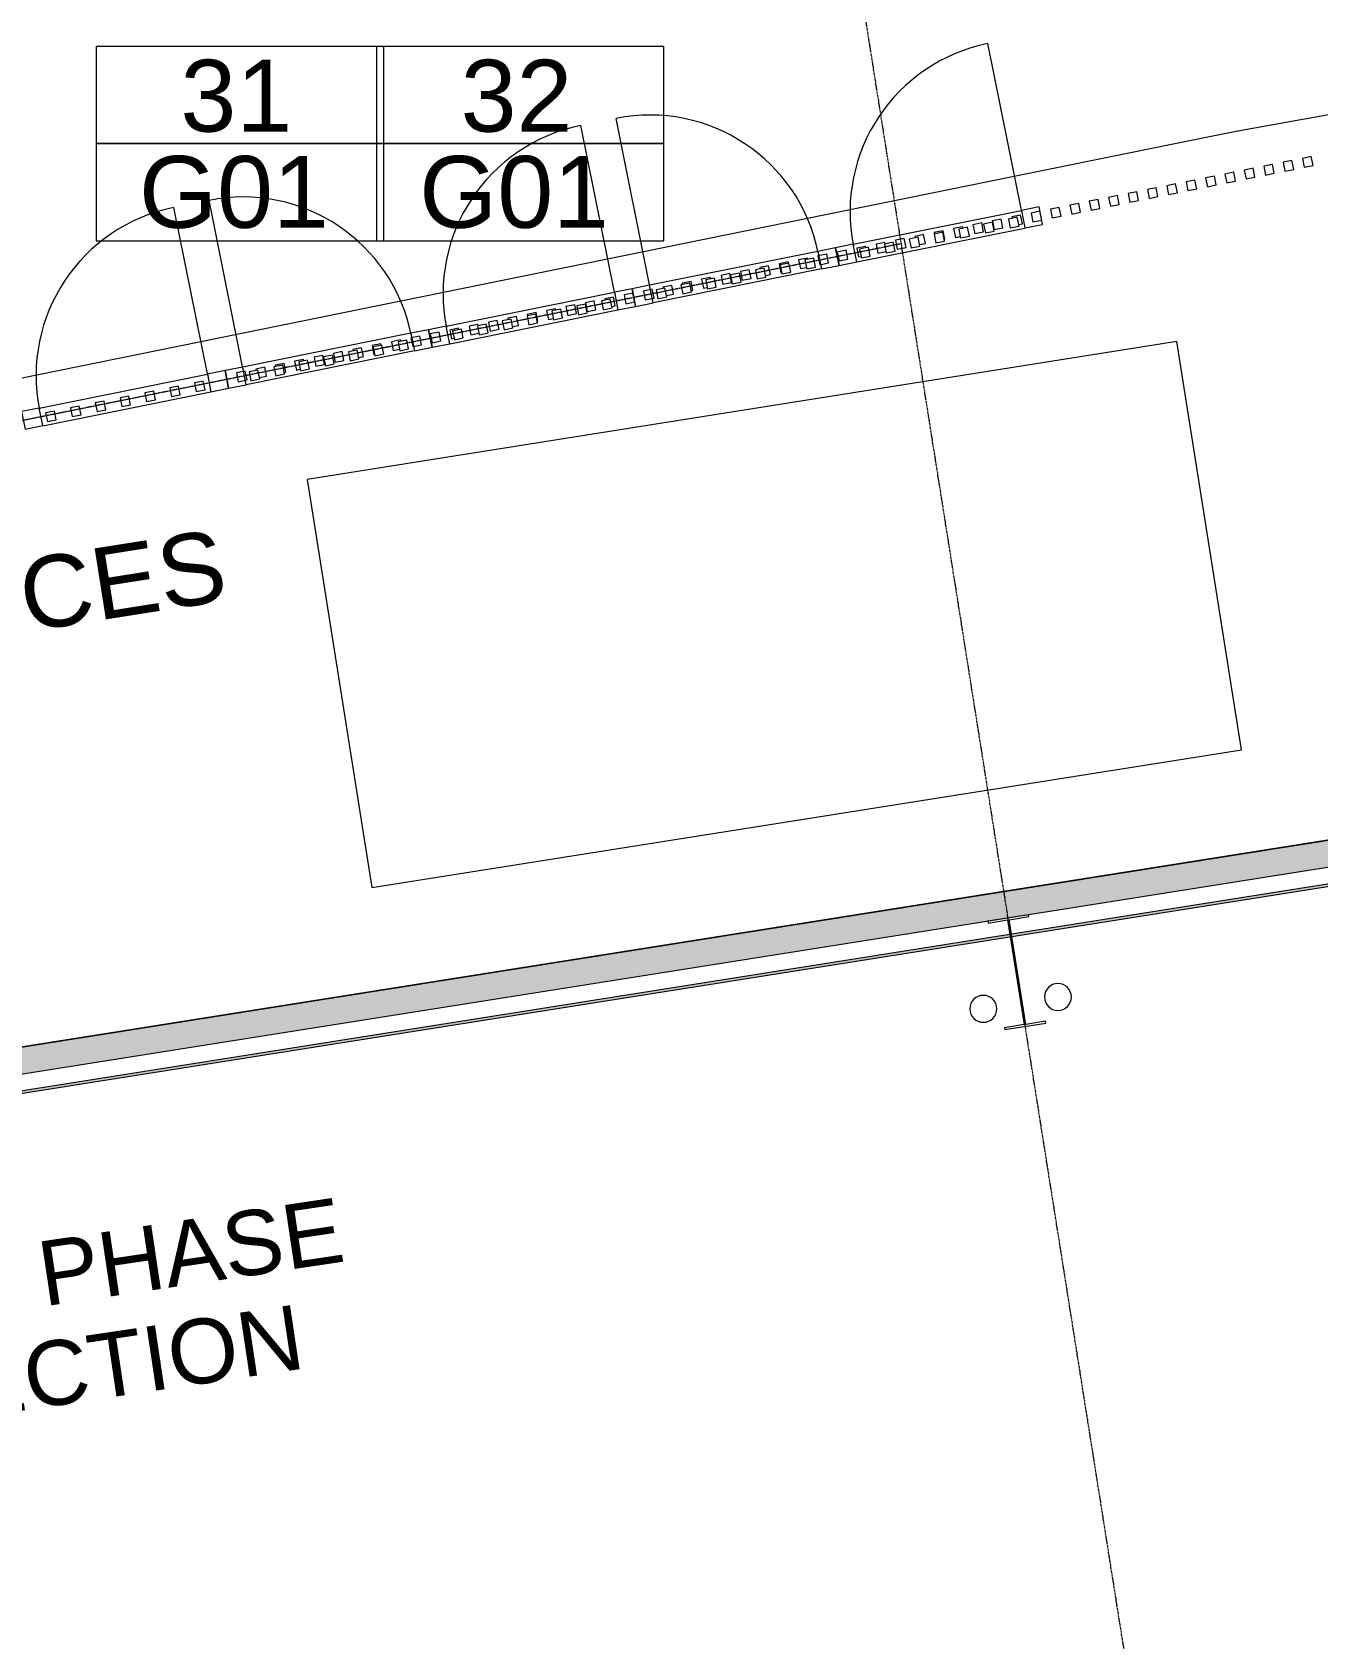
# Model space of a CAD drawing. Header units: millimetres. Extents: x -2612262 to -2065320, y 3717813 to 4283368.
# Drawn here: x -2269178 to -2262024, y 4044223 to 4053167 of the extents above; entities that cross this region are included whole.
import ezdxf

# ---------------------------------------------------------------- set-up
doc = ezdxf.new("R2010")
doc.units = ezdxf.units.MM
for name, pattern in [('Aligning Line', [3.2004, 1.6002, -1.6002]), ('Dash Tight', [1.2, 0.6, -0.6]), ('Grid Line', [21, 12, -3, 3, -3]), ('Overhead', [4, 2.5, -1.5])]:
    doc.linetypes.add(name, pattern=pattern)
for name, color, linetype, lineweight in [('A-DETL', 90, 'Continuous', 18), ('A-DOOR', 31, 'Continuous', 5), ('A-DOOR-IDEN', 31, 'Continuous', 5), ('A-FLOR', 192, 'Continuous', 5), ('A-FLOR-OVHD', 1, 'Overhead', 13), ('A-GENM', 13, 'Continuous', 5), ('A-GLAZ-CWMG', 51, 'Continuous', 5), ('A-WALL', 113, 'Continuous', 5), ('A-WALL-FNSH', 113, 'Continuous', 13), ('A-WALL-PATT', 111, 'Continuous', 13), ('G-ANNO-REFR', 1, 'Aligning Line', 5), ('G-ANNO-TEXT', 231, 'Continuous', 5), ('P-SANR-FIXT', 6, 'Continuous', 5), ('S-BEAM', 12, 'Continuous', 5), ('S-GRID', 1, 'Continuous', 5)]:
    doc.layers.add(name, color=color, linetype=linetype, lineweight=lineweight)
doc.styles.add('Arial_2', font='arial.ttf', dxfattribs={"height": 400})
doc.styles.add('Arial_4', font='arial.ttf', dxfattribs={"height": 360})
picture_1 = doc.add_image_def('image1.jpg', size_in_pixel=(6528, 5638))

# ---------------------------------------------------------------- blocks, each defined once
blk = doc.blocks.new('Rectangular Mullion - 50 x 50mm-1158589-GA - Part B')
at = {"layer": 'A-GLAZ-CWMG'}
for p, q in [((-25, 25), (25, 25)), ((-25, -25), (-25, 25)), ((25, 25), (25, -25)), ((25, -25), (-25, -25))]:
    blk.add_line(p, q, dxfattribs=at)
blk = doc.blocks.new('Rectangular Mullion - 50 x 50mm-V4-GA - Part B')
at = {"layer": 'A-GLAZ-CWMG'}
for p, q in [((-15, 25), (25, 25)), ((25, 25), (25, -25)), ((-25, -25), (-25, -16.9)), ((25, -25), (-25, -25))]:
    blk.add_line(p, q, dxfattribs=at)
blk = doc.blocks.new('Rectangular Mullion - 50 x 50mm-V5-GA - Part B')
at = {"layer": 'A-GLAZ-CWMG'}
for p, q in [((15.8, 25), (25, 25)), ((25, 25), (25, -25)), ((-25, -25), (-25, -16.9)), ((25, -25), (-25, -25))]:
    blk.add_line(p, q, dxfattribs=at)
blk = doc.blocks.new('Rectangular Mullion - 50 x 50mm-V6-GA - Part B')
at = {"layer": 'A-GLAZ-CWMG'}
for p, q in [((-25, 25), (-3.4, 25)), ((-25, -25), (-25, 25)), ((25, -25), (-25, -25)), ((25, -16.9), (25, -25))]:
    blk.add_line(p, q, dxfattribs=at)
blk = doc.blocks.new('Rectangular Mullion - 50 x 50mm-V7-GA - Part B')
at = {"layer": 'A-GLAZ-CWMG'}
for p, q in [((-1.7, 25), (25, 25)), ((25, 25), (25, -25)), ((-25, -25), (-25, -16.9)), ((25, -25), (-25, -25))]:
    blk.add_line(p, q, dxfattribs=at)
blk = doc.blocks.new('Rectangular Mullion - 50 x 50mm-V8-GA - Part B')
at = {"layer": 'A-GLAZ-CWMG'}
for p, q in [((-25, 25), (-20.9, 25)), ((-25, -25), (-25, 25)), ((25, -25), (-25, -25)), ((25, -16.9), (25, -25))]:
    blk.add_line(p, q, dxfattribs=at)
blk = doc.blocks.new('Rectangular Mullion - 50 x 50mm-V9-GA - Part B')
at = {"layer": 'A-GLAZ-CWMG'}
for p, q in [((-25, 25), (9.9, 25)), ((-25, -25), (-25, 25)), ((25, -25), (-25, -25)), ((25, -16.9), (25, -25))]:
    blk.add_line(p, q, dxfattribs=at)
blk = doc.blocks.new('Rectangular Mullion - 50 x 50mm-V10-GA - Part B')
at = {"layer": 'A-GLAZ-CWMG'}
for p, q in [((-25, 25), (-10.1, 25)), ((-25, -25), (-25, 25)), ((25, -25), (-25, -25)), ((25, -16.9), (25, -25))]:
    blk.add_line(p, q, dxfattribs=at)
blk = doc.blocks.new('Rectangular Mullion - 50 x 50mm-V11-GA - Part B')
at = {"layer": 'A-GLAZ-CWMG'}
for p, q in [((-25, 25), (20.8, 25)), ((-25, -25), (-25, 25)), ((25, -25), (-25, -25)), ((25, -16.9), (25, -25))]:
    blk.add_line(p, q, dxfattribs=at)
blk = doc.blocks.new('Rectangular Mullion - 50 x 50mm-V12-GA - Part B')
at = {"layer": 'A-GLAZ-CWMG'}
for p, q in [((-8.4, 25), (25, 25)), ((25, 25), (25, -25)), ((-25, -25), (-25, -16.9)), ((25, -25), (-25, -25))]:
    blk.add_line(p, q, dxfattribs=at)
blk = doc.blocks.new('Rectangular Mullion - 50 x 50mm-V13-GA - Part B')
at = {"layer": 'A-GLAZ-CWMG'}
for p, q in [((22.4, 25), (25, 25)), ((25, 25), (25, -25)), ((-25, -25), (-25, -16.9)), ((25, -25), (-25, -25))]:
    blk.add_line(p, q, dxfattribs=at)
blk = doc.blocks.new('Rectangular Mullion - 50 x 50mm-V14-GA - Part B')
at = {"layer": 'A-GLAZ-CWMG'}
for p, q in [((-25, 25), (3.2, 25)), ((-25, -25), (-25, 25)), ((25, -25), (-25, -25)), ((25, -16.9), (25, -25))]:
    blk.add_line(p, q, dxfattribs=at)
blk = doc.blocks.new('Rectangular Mullion - 50 x 50mm-V15-GA - Part B')
at = {"layer": 'A-GLAZ-CWMG'}
for p, q in [((4.9, 25), (25, 25)), ((25, 25), (25, -25)), ((-25, -25), (-25, -16.9)), ((25, -25), (-25, -25))]:
    blk.add_line(p, q, dxfattribs=at)
blk = doc.blocks.new('Rectangular Mullion - 50 x 50mm-V16-GA - Part B')
at = {"layer": 'A-GLAZ-CWMG'}
for p, q in [((-15.1, 25), (25, 25)), ((25, 25), (25, -25)), ((-25, -25), (-25, -16.9)), ((25, -25), (-25, -25))]:
    blk.add_line(p, q, dxfattribs=at)
blk = doc.blocks.new('Rectangular Mullion - 50 x 50mm-V17-GA - Part B')
at = {"layer": 'A-GLAZ-CWMG'}
for p, q in [((15.7, 25), (25, 25)), ((25, 25), (25, -25)), ((-25, -25), (-25, -16.9)), ((25, -25), (-25, -25))]:
    blk.add_line(p, q, dxfattribs=at)
blk = doc.blocks.new('Rectangular Mullion - 50 x 50mm-V18-GA - Part B')
at = {"layer": 'A-GLAZ-CWMG'}
for p, q in [((-25, 25), (-3.5, 25)), ((-25, -25), (-25, 25)), ((25, -25), (-25, -25)), ((25, -16.9), (25, -25))]:
    blk.add_line(p, q, dxfattribs=at)
blk = doc.blocks.new('Rectangular Mullion - 50 x 50mm-V19-GA - Part B')
at = {"layer": 'A-GLAZ-CWMG'}
for p, q in [((-1.8, 25), (25, 25)), ((25, 25), (25, -25)), ((-25, -25), (-25, -16.9)), ((25, -25), (-25, -25))]:
    blk.add_line(p, q, dxfattribs=at)
blk = doc.blocks.new('Rectangular Mullion - 50 x 50mm-V20-GA - Part B')
at = {"layer": 'A-GLAZ-CWMG'}
for p, q in [((-25, 25), (-21, 25)), ((-25, -25), (-25, 25)), ((25, -25), (-25, -25)), ((25, -16.9), (25, -25))]:
    blk.add_line(p, q, dxfattribs=at)
blk = doc.blocks.new('Rectangular Mullion - 50 x 50mm-V21-GA - Part B')
at = {"layer": 'A-GLAZ-CWMG'}
for p, q in [((-25, 25), (9.8, 25)), ((-25, -25), (-25, 25)), ((25, -25), (-25, -25)), ((25, -16.9), (25, -25))]:
    blk.add_line(p, q, dxfattribs=at)
blk = doc.blocks.new('Rectangular Mullion - 50 x 50mm-V22-GA - Part B')
at = {"layer": 'A-GLAZ-CWMG'}
for p, q in [((-25, 25), (-10.2, 25)), ((-25, -25), (-25, 25)), ((25, -25), (-25, -25)), ((25, -16.9), (25, -25))]:
    blk.add_line(p, q, dxfattribs=at)
blk = doc.blocks.new('Rectangular Mullion - 50 x 50mm-V23-GA - Part B')
at = {"layer": 'A-GLAZ-CWMG'}
for p, q in [((-25, 25), (20.6, 25)), ((-25, -25), (-25, 25)), ((25, -25), (-25, -25)), ((25, -16.9), (25, -25))]:
    blk.add_line(p, q, dxfattribs=at)
blk = doc.blocks.new('Rectangular Mullion - 50 x 50mm-V24-GA - Part B')
at = {"layer": 'A-GLAZ-CWMG'}
for p, q in [((-8.5, 25), (25, 25)), ((25, 25), (25, -25)), ((-25, -25), (-25, -16.9)), ((25, -25), (-25, -25))]:
    blk.add_line(p, q, dxfattribs=at)
blk = doc.blocks.new('Rectangular Mullion - 50 x 50mm-V25-GA - Part B')
at = {"layer": 'A-GLAZ-CWMG'}
for p, q in [((22.3, 25), (25, 25)), ((25, 25), (25, -25)), ((-25, -25), (-25, -16.9)), ((25, -25), (-25, -25))]:
    blk.add_line(p, q, dxfattribs=at)
blk = doc.blocks.new('Rectangular Mullion - 50 x 50mm-V26-GA - Part B')
at = {"layer": 'A-GLAZ-CWMG'}
for p, q in [((-25, 25), (3.1, 25)), ((-25, -25), (-25, 25)), ((25, -25), (-25, -25)), ((25, -16.9), (25, -25))]:
    blk.add_line(p, q, dxfattribs=at)
blk = doc.blocks.new('Rectangular Mullion - 50 x 50mm-V27-GA - Part B')
at = {"layer": 'A-GLAZ-CWMG'}
for p, q in [((4.8, 25), (25, 25)), ((25, 25), (25, -25)), ((-25, -25), (-25, -16.9)), ((25, -25), (-25, -25))]:
    blk.add_line(p, q, dxfattribs=at)
blk = doc.blocks.new('Mechanical - Condensers - Mechanical - Condensers-1249279-GA - Part B')
at = {"layer": 'A-GENM', "lineweight": 13}
for p, q in [((-2262808.2, 4051443.7), (-2267647.9, 4050677.1)), ((-2262448.4, 4049172), (-2262808.2, 4051443.7)), ((-2267647.9, 4050677.1), (-2267288.1, 4048405.5)), ((-2267288.1, 4048405.5), (-2262448.4, 4049172))]:
    blk.add_line(p, q, dxfattribs=at)
blk = doc.blocks.new('Structural Framing 23 - Structural Framing 1-1264781-GA - Part B')
at = {"layer": 'S-BEAM', "lineweight": 13}
for p, q in [((-2263633.6, 4048253.5), (-2263860.8, 4048217.5)), ((-2263740.7, 4048226.4), (-2263632.1, 4048243.6)), ((-2263632.1, 4048243.6), (-2263633.6, 4048253.5)), ((-2263860.8, 4048217.5), (-2263859.3, 4048207.7)), ((-2263859.3, 4048207.7), (-2263750.6, 4048224.9)), ((-2263750.6, 4048224.9), (-2263658.3, 4047642.1)), ((-2263648.4, 4047643.7), (-2263740.7, 4048226.4)), ((-2263658.3, 4047642.1), (-2263767, 4047624.9)), ((-2263767, 4047624.9), (-2263765.4, 4047615.1)), ((-2263765.4, 4047615.1), (-2263538.2, 4047651)), ((-2263539.8, 4047660.9), (-2263648.4, 4047643.7)), ((-2263538.2, 4047651), (-2263539.8, 4047660.9))]:
    blk.add_line(p, q, dxfattribs=at)
blk = doc.blocks.new('Downpipe - Straight - 01 - 150D-1493271-GA - Part B')
at = {"layer": 'P-SANR-FIXT'}
for start, end in [(0, 180), (360, 180), (180, 0), (180, 360)]:
    blk.add_arc((-39.8, 100), 75, start, end, dxfattribs=at)
blk = doc.blocks.new('Curtain_Wall_Batten_Door - Louvre Single Door-2549650-GA - Part B')
at = {"layer": 'A-DOOR'}
for p, q in [((477.5, 41.9), (477.5, 996.9)), ((-397.5, 16.9), (-447.5, 16.9)), ((-447.5, 16.9), (-447.5, -33.1)), ((-397.5, -33.1), (-397.5, 16.9)), ((-256.6, 16.9), (-306.6, 16.9)), ((-306.6, 16.9), (-306.6, -33.1)), ((-256.6, -33.1), (-256.6, 16.9)), ((-115.8, 16.9), (-165.8, 16.9)), ((-165.8, 16.9), (-165.8, -33.1)), ((-115.8, -33.1), (-115.8, 16.9)), ((25, 16.9), (-25, 16.9)), ((-25, 16.9), (-25, -33.1)), ((25, -33.1), (25, 16.9)), ((165.8, 16.9), (115.8, 16.9)), ((115.8, 16.9), (115.8, -33.1)), ((165.8, -33.1), (165.8, 16.9)), ((306.6, 16.9), (256.6, 16.9)), ((256.6, 16.9), (256.6, -33.1)), ((306.6, -33.1), (306.6, 16.9)), ((447.5, 16.9), (397.5, 16.9)), ((397.5, 16.9), (397.5, -33.1)), ((447.5, -33.1), (447.5, 16.9)), ((-447.5, -33.1), (-397.5, -33.1)), ((-306.6, -33.1), (-256.6, -33.1)), ((-165.8, -33.1), (-115.8, -33.1)), ((-25, -33.1), (25, -33.1)), ((115.8, -33.1), (165.8, -33.1)), ((256.6, -33.1), (306.6, -33.1)), ((397.5, -33.1), (447.5, -33.1))]:
    blk.add_line(p, q, dxfattribs=at)
blk.add_arc((477.5, 41.9), 954.9, 90, 180, dxfattribs=at)
blk = doc.blocks.new('Rectangular Mullion - 100 x 100mm-2549649-GA - Part B')
at = {"layer": 'A-GLAZ-CWMG'}
for p, q in [((-2269138.6, 4051074.1), (-2268202.4, 4051262.6)), ((-2269118.8, 4050976.1), (-2268182.7, 4051164.6))]:
    blk.add_line(p, q, dxfattribs=at)
blk = doc.blocks.new('Rectangular Mullion - 100 x 100mm-1765060-GA - Part B')
at = {"layer": 'A-GLAZ-CWMG'}
for p, q in [((-100, 50), (0, 50)), ((-100, -50), (-100, 50)), ((0, 50), (0, -50)), ((0, -50), (-100, -50))]:
    blk.add_line(p, q, dxfattribs=at)
blk = doc.blocks.new('Rectangular Mullion - 100 x 100mm-1765061-GA - Part B')
at = {"layer": 'A-GLAZ-CWMG'}
for p, q in [((0, 50), (-100, 50)), ((-100, 50), (-100, -50)), ((0, -50), (0, 50)), ((-100, -50), (0, -50))]:
    blk.add_line(p, q, dxfattribs=at)
blk = doc.blocks.new('Curtain_Wall_Batten_Door - Louvre Single Door-2271096-GA - Part B')
at = {"layer": 'A-DOOR'}
for p, q in [((-397.5, 33.1), (-447.5, 33.1)), ((-447.5, 33.1), (-447.5, -16.9)), ((-397.5, -16.9), (-397.5, 33.1)), ((-256.6, 33.1), (-306.6, 33.1)), ((-306.6, 33.1), (-306.6, -16.9)), ((-256.6, -16.9), (-256.6, 33.1)), ((-115.8, 33.1), (-165.8, 33.1)), ((-165.8, 33.1), (-165.8, -16.9)), ((-115.8, -16.9), (-115.8, 33.1)), ((25, 33.1), (-25, 33.1)), ((-25, 33.1), (-25, -16.9)), ((25, -16.9), (25, 33.1)), ((165.8, 33.1), (115.8, 33.1)), ((115.8, 33.1), (115.8, -16.9)), ((165.8, -16.9), (165.8, 33.1)), ((306.6, 33.1), (256.6, 33.1)), ((256.6, 33.1), (256.6, -16.9)), ((306.6, -16.9), (306.6, 33.1)), ((447.5, 33.1), (397.5, 33.1)), ((397.5, 33.1), (397.5, -16.9)), ((447.5, -16.9), (447.5, 33.1)), ((-447.5, -16.9), (-397.5, -16.9)), ((-306.6, -16.9), (-256.6, -16.9)), ((-165.8, -16.9), (-115.8, -16.9)), ((-25, -16.9), (25, -16.9)), ((115.8, -16.9), (165.8, -16.9)), ((256.6, -16.9), (306.6, -16.9)), ((397.5, -16.9), (447.5, -16.9)), ((477.5, -41.9), (477.5, -996.9))]:
    blk.add_line(p, q, dxfattribs=at)
blk.add_arc((477.5, -41.9), 954.9, 180, 270, dxfattribs=at)
blk = doc.blocks.new('Rectangular Mullion - 100 x 100mm-2271095-GA - Part B')
at = {"layer": 'A-GLAZ-CWMG'}
for p, q in [((-2269334.6, 4051034.7), (-2270270.8, 4050846.2)), ((-2269314.9, 4050936.6), (-2270251, 4050748.2))]:
    blk.add_line(p, q, dxfattribs=at)
blk = doc.blocks.new('Rectangular Mullion - 100 x 100mm-1677029-GA - Part B')
at = {"layer": 'A-GLAZ-CWMG'}
for p, q in [((-100, 50), (0, 50)), ((-100, -50), (-100, 50)), ((0, 50), (0, -50)), ((0, -50), (-100, -50))]:
    blk.add_line(p, q, dxfattribs=at)
blk = doc.blocks.new('Rectangular Mullion - 100 x 100mm-1677030-GA - Part B')
at = {"layer": 'A-GLAZ-CWMG'}
for p, q in [((0, 50), (-100, 50)), ((-100, 50), (-100, -50)), ((0, -50), (0, 50)), ((-100, -50), (0, -50))]:
    blk.add_line(p, q, dxfattribs=at)
blk = doc.blocks.new('AA_DOOR_MARK _ TYPE MARK_HA2 - Mark _ Type Mark-1751130-GA - Part B')
at = {"layer": 'A-DOOR-IDEN'}
for p, q in [((4, 2.7), (-4, 2.7)), ((-4, 2.7), (-4, 0)), ((4, 0), (4, 2.7)), ((4, 0), (-4, 0)), ((4, -2.7), (4, 0)), ((-4, 0), (4, 0)), ((-4, 0), (-4, -2.7)), ((-4, -2.7), (4, -2.7))]:
    blk.add_line(p, q, dxfattribs=at)

msp = doc.modelspace()

# ---------------------------------------------------------------- hatches: boundary and pattern name
at = {"layer": 'A-WALL-PATT', "lineweight": 5}
h = msp.add_hatch(dxfattribs=at)
h.set_pattern_fill('FP_2', color=256, style=0, pattern_type=2)
h.set_pattern_definition([(50, (0, 0), (1457.47236, -127.5124), [152.4, -1676.4]), (355, (0, 0), (-281.9423, 1528.4541), [121.92, -1341.12]), (100.451, (121.5, -10.6), (1175.54118, 1400.9327), [129.52, -1424.721]), (46.184, (0, 406.4), (2168.6325, -336.3419), [228.6, -2514.6]), (96.636, (180.7, 378.4), (1899.2207, 1979.4208), [194.28, -2137.081]), (351.184, (0, 406.4), (1899.2401, 1979.4025), [182.88, -2011.68]), (21, (203.2, 304.8), (1212.9148, -818.1215), [152.4, -1676.4]), (326, (203.2, 304.8), (494.41695, 1473.50445), [121.92, -1341.12]), (71.451, (304.3, 236.6), (1707.33713, 655.36968), [129.52, -1424.721]), (37.5, (0, 0), (24.709387, 676.44024), [67.056, -1257.808, 67.056, -1294.384, -1346.2]), (37.5, (0, 0), (24.709387, 676.44024), [-2686.304, 67.056, -1279.144]), (7.5, (0, 0), (534.55775, 801.44425), [67.056, -709.168, 67.056, -1227.328, -513.08]), (7.5, (0, 0), (534.55775, 801.44425), [-2070.608, 67.056, -446.024]), (327.5, (-453.14, 0), (1084.727506, -45.831226), [67.056, -440.944, 67.056, -1517.904, -2103.12]), (327.5, (-453.14, 0), (1084.727506, -45.831226), [-2092.96, 67.056, -2036.064]), (317.5, (-656.3, 0), (1185.03465, 203.41354), [67.056, -593.344, 67.056, -985.52, -1493.52]), (317.5, (-656.3, 0), (1185.03465, 203.41354), [-1712.976, 67.056, -1426.464])])
h.paths.add_polyline_path([(-2326119.7, 4038356.3), (-2314553.9, 4040188.2), (-2314577.3, 4040336.4), (-2326143.2, 4038504.5)])
h.paths.add_polyline_path([(-2309615.4, 4040970.4), (-2308247.8, 4041187.1), (-2308271.3, 4041335.2), (-2309638.9, 4041118.6)])
h.paths.add_polyline_path([(-2306404.8, 4041479), (-2286532.5, 4044626.5), (-2286556, 4044774.7), (-2306428.3, 4041627.1), (-2306418.7, 4041566.9)])
h.paths.add_polyline_path([(-2284689.5, 4044918.5), (-2282506.7, 4045264.2), (-2282530.2, 4045412.4), (-2284713, 4045066.6), (-2284703.4, 4045006.4)])
h.paths.add_polyline_path([(-2277568.3, 4046046.4), (-2251907.2, 4050110.9), (-2251930.6, 4050259), (-2277591.8, 4046194.6)])
h.paths.add_polyline_path([(-2250064.2, 4050402.8), (-2242531.4, 4051595.9), (-2242554.9, 4051744.1), (-2250087.6, 4050550.9), (-2250078.1, 4050490.7)])
h = msp.add_hatch(dxfattribs=at)
h.set_pattern_fill('FP_1', color=256, style=0, pattern_type=2)
h.set_pattern_definition([(0, (0, 0), (812.8, 203.2), [67.056, -542.544, 67.056, -542.544, -3251.2]), (0, (0, 0), (812.8, 203.2), [-1219.2, 67.056, -1152.144, 67.056, -542.544, -1422.4]), (0, (0, 0), (812.8, 203.2), [-3048, 67.056, -339.344, 67.056, -948.944]), (120, (304.8, 101.6), (-582.376362, 602.305448), [67.056, -542.544, 67.056, -542.544, -3251.2]), (120, (304.8, 101.6), (-582.376362, 602.305448), [-1219.2, 67.056, -1152.144, 67.056, -542.544, -1422.4]), (120, (304.8, 101.6), (-582.376362, 602.305448), [-3048, 67.056, -339.344, 67.056, -948.944]), (240, (406.4, 508), (-230.423638, -805.505448), [67.056, -542.544, 67.056, -542.544, -3251.2]), (240, (406.4, 508), (-230.423638, -805.505448), [-1219.2, 67.056, -1152.144, 67.056, -542.544, -1422.4]), (240, (406.4, 508), (-230.423638, -805.505448), [-3048, 67.056, -339.344, 67.056, -948.944])])
h.paths.add_polyline_path([(-2325955.3, 4038277.1), (-2314537.6, 4040085.5), (-2314539.5, 4040097.4), (-2325957.1, 4038288.9)])
h.paths.add_polyline_path([(-2309599.2, 4040867.7), (-2308231.6, 4041084.3), (-2308233.4, 4041096.2), (-2309601, 4040879.6), (-2309599.3, 4040868.3)])
h.paths.add_polyline_path([(-2306388.5, 4041376.3), (-2286516.3, 4044523.8), (-2286518.2, 4044535.7), (-2306390.4, 4041388.1), (-2306388.6, 4041376.8)])
h.paths.add_polyline_path([(-2284673.2, 4044815.7), (-2282490.5, 4045161.5), (-2282492.3, 4045173.3), (-2284675.1, 4044827.6), (-2284673.3, 4044816.3)])
h.paths.add_polyline_path([(-2277552, 4045943.7), (-2251890.9, 4050008.2), (-2251892.8, 4050020), (-2255828.2, 4049396.7), (-2277553.9, 4045955.5), (-2277552.1, 4045944.2)])
h.paths.add_polyline_path([(-2250047.9, 4050300.1), (-2242515.1, 4051493.2), (-2242517, 4051505), (-2250049.8, 4050311.9), (-2250048, 4050300.6)])

# ---------------------------------------------------------------- linework, layer by layer
at = {"layer": 'A-DETL', "linetype": 'Dash Tight', "lineweight": 5}
msp.add_line((-2264338.9, 4051989.4), (-2277783.9, 4049282.7), dxfattribs=at)
at = {"layer": 'A-FLOR'}
for p, q in [((-2262838.7, 4052541.7), (-2294595.3, 4046080.7)), ((-2263741.4, 4048388.3), (-2253399.9, 4050027.1))]:
    msp.add_line(p, q, dxfattribs=at)
msp.add_arc((-2256857.7, 4023143.9), 30000, 90, 101.5, dxfattribs=at)
at = {"layer": 'A-FLOR-OVHD'}
msp.add_line((-2325995, 4038527.9), (-2236242.9, 4052743.8), dxfattribs=at)
msp.add_line((-2325995, 4038527.9), (-2236242.9, 4052743.8), dxfattribs=at)
at = {"layer": 'A-WALL', "color": 250, "lineweight": 13}
for p, q in [((-2251930.6, 4050259), (-2277591.8, 4046194.6)), ((-2251907.2, 4050110.9), (-2277568.3, 4046046.4))]:
    msp.add_line(p, q, dxfattribs=at)
at = {"layer": 'A-WALL'}
msp.add_line((-2251892.8, 4050020), (-2277553.9, 4045955.5), dxfattribs=at)
at = {"layer": 'A-WALL-FNSH', "color": 7, "lineweight": 5}
msp.add_line((-2277552, 4045943.7), (-2251890.9, 4050008.2), dxfattribs=at)
at = {"layer": 'S-GRID', "linetype": 'Grid Line'}
for p, q in [((-2256267.6, 4001012.8), (-2265808, 4061246)), ((-2325985, 4038529.5), (-2226640.2, 4054264.8))]:
    msp.add_line(p, q, dxfattribs=at)

# ---------------------------------------------------------------- block references
at = {"layer": 'A-DOOR'}
for name, p, rotation in [('Curtain_Wall_Batten_Door - Louvre Single Door-2549650-GA - Part B', (-2264131.7, 4052031.1), 11.38227921689218), ('Curtain_Wall_Batten_Door - Louvre Single Door-2271096-GA - Part B', (-2265263.9, 4051803.2), 191.3822792168766), ('Curtain_Wall_Batten_Door - Louvre Single Door-2549650-GA - Part B', (-2266396.2, 4051575.2), 11.38227921685921), ('Curtain_Wall_Batten_Door - Louvre Single Door-2271096-GA - Part B', (-2267528.4, 4051347.3), 191.3822792168436), ('Curtain_Wall_Batten_Door - Louvre Single Door-2549650-GA - Part B', (-2268660.6, 4051119.4), 11.38227921687355)]:
    msp.add_blockref(name, p, dxfattribs=dict(at, rotation=rotation))
at = {"layer": 'A-DOOR-IDEN', "xscale": 199.9999999999999, "yscale": 199.9999999999999, "zscale": 199.9999999999999}
for p in [(-2268021.7, 4052545.8), (-2266462.5, 4052545.8)]:
    msp.add_blockref('AA_DOOR_MARK _ TYPE MARK_HA2 - Mark _ Type Mark-1751130-GA - Part B', p, dxfattribs=at)
at = {"layer": 'A-GENM'}
msp.add_blockref('Mechanical - Condensers - Mechanical - Condensers-1249279-GA - Part B', (0, 0), dxfattribs=at)
at = {"layer": 'A-GLAZ-CWMG', "extrusion": (0, 0, -1)}
for name, p, rotation in [('Rectangular Mullion - 50 x 50mm-1158589-GA - Part B', (2262188, 4052422.4), 168.617720783135), ('Rectangular Mullion - 50 x 50mm-1158589-GA - Part B', (2262080.2, 4052444.1), 168.617720783135), ('Rectangular Mullion - 50 x 50mm-1158589-GA - Part B', (2262619.3, 4052335.5), 168.617720783135), ('Rectangular Mullion - 50 x 50mm-1158589-GA - Part B', (2262511.5, 4052357.3), 168.617720783135), ('Rectangular Mullion - 50 x 50mm-1158589-GA - Part B', (2262403.7, 4052379), 168.617720783135), ('Rectangular Mullion - 50 x 50mm-1158589-GA - Part B', (2262295.8, 4052400.7), 168.617720783135), ('Rectangular Mullion - 50 x 50mm-1158589-GA - Part B', (2263050.7, 4052248.7), 168.617720783135), ('Rectangular Mullion - 50 x 50mm-1158589-GA - Part B', (2262942.9, 4052270.4), 168.617720783135), ('Rectangular Mullion - 50 x 50mm-1158589-GA - Part B', (2262835, 4052292.1), 168.617720783135), ('Rectangular Mullion - 50 x 50mm-1158589-GA - Part B', (2262727.2, 4052313.8), 168.617720783135), ('Rectangular Mullion - 50 x 50mm-1158589-GA - Part B', (2263482, 4052161.9), 168.617720783135), ('Rectangular Mullion - 50 x 50mm-1158589-GA - Part B', (2263374.2, 4052183.6), 168.617720783135), ('Rectangular Mullion - 50 x 50mm-1158589-GA - Part B', (2263266.4, 4052205.3), 168.617720783135), ('Rectangular Mullion - 50 x 50mm-1158589-GA - Part B', (2263158.5, 4052227), 168.617720783135), ('Rectangular Mullion - 50 x 50mm-1158589-GA - Part B', (2263913.4, 4052075), 168.617720783135), ('Rectangular Mullion - 50 x 50mm-1158589-GA - Part B', (2263805.5, 4052096.7), 168.617720783135), ('Rectangular Mullion - 50 x 50mm-V27-GA - Part B', (2263697.7, 4052118.5), 168.617720783135), ('Rectangular Mullion - 50 x 50mm-1158589-GA - Part B', (2263589.9, 4052140.2), 168.617720783135), ('Rectangular Mullion - 50 x 50mm-1158589-GA - Part B', (2264344.7, 4051988.2), 168.617720783135), ('Rectangular Mullion - 50 x 50mm-V24-GA - Part B', (2264236.9, 4052009.9), 168.617720783135), ('Rectangular Mullion - 50 x 50mm-V25-GA - Part B', (2264129.1, 4052031.6), 168.617720783135), ('Rectangular Mullion - 50 x 50mm-V26-GA - Part B', (2264021.2, 4052053.3), 168.617720783135), ('Rectangular Mullion - 50 x 50mm-V21-GA - Part B', (2264883.9, 4051879.7), 168.617720783135), ('Rectangular Mullion - 100 x 100mm-1677029-GA - Part B', (2264697.8, 4051917.1), 168.6177207831234), ('Rectangular Mullion - 50 x 50mm-1158589-GA - Part B', (2264776.1, 4051901.4), 168.617720783135), ('Rectangular Mullion - 100 x 100mm-1765060-GA - Part B', (2264697.8, 4051917.1), 348.6177207831078), ('Rectangular Mullion - 50 x 50mm-1158589-GA - Part B', (2264668.2, 4051923.1), 168.617720783135), ('Rectangular Mullion - 50 x 50mm-V22-GA - Part B', (2264560.4, 4051944.8), 168.617720783135), ('Rectangular Mullion - 50 x 50mm-V23-GA - Part B', (2264452.6, 4051966.5), 168.617720783135), ('Rectangular Mullion - 50 x 50mm-1158589-GA - Part B', (2265315.3, 4051792.8), 168.617720783135), ('Rectangular Mullion - 50 x 50mm-1158589-GA - Part B', (2265207.4, 4051814.5), 168.617720783135), ('Rectangular Mullion - 50 x 50mm-V19-GA - Part B', (2265099.6, 4051836.2), 168.617720783135), ('Rectangular Mullion - 50 x 50mm-V20-GA - Part B', (2264991.7, 4051858), 168.617720783135), ('Rectangular Mullion - 50 x 50mm-1158589-GA - Part B', (2265746.6, 4051706), 168.617720783135), ('Rectangular Mullion - 50 x 50mm-V16-GA - Part B', (2265638.8, 4051727.7), 168.617720783135), ('Rectangular Mullion - 50 x 50mm-V17-GA - Part B', (2265530.9, 4051749.4), 168.617720783135), ('Rectangular Mullion - 50 x 50mm-V18-GA - Part B', (2265423.1, 4051771.1), 168.617720783135), ('Rectangular Mullion - 50 x 50mm-1158589-GA - Part B', (2266177.9, 4051619.2), 168.617720783135), ('Rectangular Mullion - 50 x 50mm-1158589-GA - Part B', (2266070.1, 4051640.9), 168.617720783135), ('Rectangular Mullion - 50 x 50mm-V15-GA - Part B', (2265962.3, 4051662.6), 168.617720783135), ('Rectangular Mullion - 50 x 50mm-1158589-GA - Part B', (2265854.4, 4051684.3), 168.617720783135), ('Rectangular Mullion - 50 x 50mm-1158589-GA - Part B', (2266609.3, 4051532.3), 168.617720783135), ('Rectangular Mullion - 50 x 50mm-V12-GA - Part B', (2266501.5, 4051554), 168.617720783135), ('Rectangular Mullion - 50 x 50mm-V13-GA - Part B', (2266393.6, 4051575.7), 168.617720783135), ('Rectangular Mullion - 50 x 50mm-V14-GA - Part B', (2266285.8, 4051597.4), 168.617720783135), ('Rectangular Mullion - 100 x 100mm-1677029-GA - Part B', (2266962.3, 4051461.3), 168.6177207831564), ('Rectangular Mullion - 50 x 50mm-1158589-GA - Part B', (2267040.6, 4051445.5), 168.617720783135), ('Rectangular Mullion - 100 x 100mm-1765060-GA - Part B', (2266962.3, 4051461.3), 348.6177207831408), ('Rectangular Mullion - 50 x 50mm-1158589-GA - Part B', (2266932.8, 4051467.2), 168.617720783135), ('Rectangular Mullion - 50 x 50mm-V10-GA - Part B', (2266825, 4051488.9), 168.617720783135), ('Rectangular Mullion - 50 x 50mm-V11-GA - Part B', (2266717.1, 4051510.6), 168.617720783135), ('Rectangular Mullion - 50 x 50mm-1158589-GA - Part B', (2267472, 4051358.6), 168.617720783135), ('Rectangular Mullion - 50 x 50mm-V7-GA - Part B', (2267364.1, 4051380.4), 168.617720783135), ('Rectangular Mullion - 50 x 50mm-V8-GA - Part B', (2267256.3, 4051402.1), 168.617720783135), ('Rectangular Mullion - 50 x 50mm-V9-GA - Part B', (2267148.5, 4051423.8), 168.617720783135), ('Rectangular Mullion - 50 x 50mm-V4-GA - Part B', (2267903.3, 4051271.8), 168.617720783135), ('Rectangular Mullion - 50 x 50mm-V5-GA - Part B', (2267795.5, 4051293.5), 168.617720783135), ('Rectangular Mullion - 50 x 50mm-V6-GA - Part B', (2267687.7, 4051315.2), 168.617720783135), ('Rectangular Mullion - 50 x 50mm-1158589-GA - Part B', (2267579.8, 4051336.9), 168.617720783135), ('Rectangular Mullion - 50 x 50mm-1158589-GA - Part B', (2268011.2, 4051250.1), 168.617720783135), ('Rectangular Mullion - 100 x 100mm-1765060-GA - Part B', (2269226.7, 4051005.4), 348.6177207831264)]:
    msp.add_blockref(name, p, dxfattribs=dict(at, rotation=rotation))
at = {"layer": 'A-GLAZ-CWMG'}
for name, p, rotation in [('Rectangular Mullion - 100 x 100mm-1765061-GA - Part B', (-2263565.6, 4052145.1), 11.38227921689218), ('Rectangular Mullion - 100 x 100mm-1765061-GA - Part B', (-2265830, 4051689.2), 11.38227921685921), ('Rectangular Mullion - 100 x 100mm-1677030-GA - Part B', (-2265830, 4051689.2), 191.3822792168766), ('Rectangular Mullion - 100 x 100mm-1765061-GA - Part B', (-2268094.5, 4051233.3), 11.38227921687355), ('Rectangular Mullion - 100 x 100mm-1677030-GA - Part B', (-2268094.5, 4051233.3), 191.3822792168436)]:
    msp.add_blockref(name, p, dxfattribs=dict(at, rotation=rotation))
for name, p in [('Rectangular Mullion - 100 x 100mm-2549649-GA - Part B', (4528.9, 911.7)), ('Rectangular Mullion - 100 x 100mm-2271095-GA - Part B', (4528.9, 911.7)), ('Rectangular Mullion - 100 x 100mm-2549649-GA - Part B', (2264.4, 455.9)), ('Rectangular Mullion - 100 x 100mm-2271095-GA - Part B', (2264.4, 455.9)), ('Rectangular Mullion - 100 x 100mm-2549649-GA - Part B', (0, 0))]:
    msp.add_blockref(name, p, dxfattribs=at)
at = {"layer": 'P-SANR-FIXT'}
for p in [(-2263845.4, 4047630.2), (-2263430.6, 4047695.9)]:
    msp.add_blockref('Downpipe - Straight - 01 - 150D-1493271-GA - Part B', p, dxfattribs=at)
at = {"layer": 'S-BEAM'}
msp.add_blockref('Structural Framing 23 - Structural Framing 1-1264781-GA - Part B', (0, 0), dxfattribs=at)

# ---------------------------------------------------------------- texts
at = {"layer": 'A-DOOR-IDEN', "char_height": 400, "attachment_point": 1, "style": 'Arial_2'}
for s, insert, width in [('31', (-2268352.5, 4053012.6), 769.62), ('32', (-2266793.3, 4053012.6), 769.62), ('G01', (-2268583.2, 4052477.3), 1298.734), ('G01', (-2267024, 4052477.3), 1298.734)]:
    msp.add_mtext(s, dxfattribs=dict(at, insert=insert, width=width))
at = {"layer": 'G-ANNO-TEXT', "color": 7, "attachment_point": 1}
for s, insert, char_height, width, rotation, style in [('SCREENED SERVICES ', (-2274149.7, 4049450.3), 400, 7744.301, 9.00033, 'Arial_2'), ('SINGLE PHASE ', (-2271127.7, 4046136.6), 360, 4537.551, 8.50041, 'Arial_4'), ('CONNECTION', (-2271045.6, 4045587.1), 360, 4008.438, 8.50041, 'Arial_4')]:
    msp.add_mtext(s, dxfattribs=dict(at, insert=insert, char_height=char_height, width=width, rotation=rotation, style=style))

# ---------------------------------------------------------------- pictures from other files: only their frames are drawn
at = {"layer": 'G-ANNO-REFR'}
image = msp.add_image(picture_1, insert=(-2382054.9, 4283368.1), size_in_units=(433000, 373966.6), rotation=-122.11743, dxfattribs=at)
image.dxf.flags = 15

doc.saveas('drawing.dxf')
